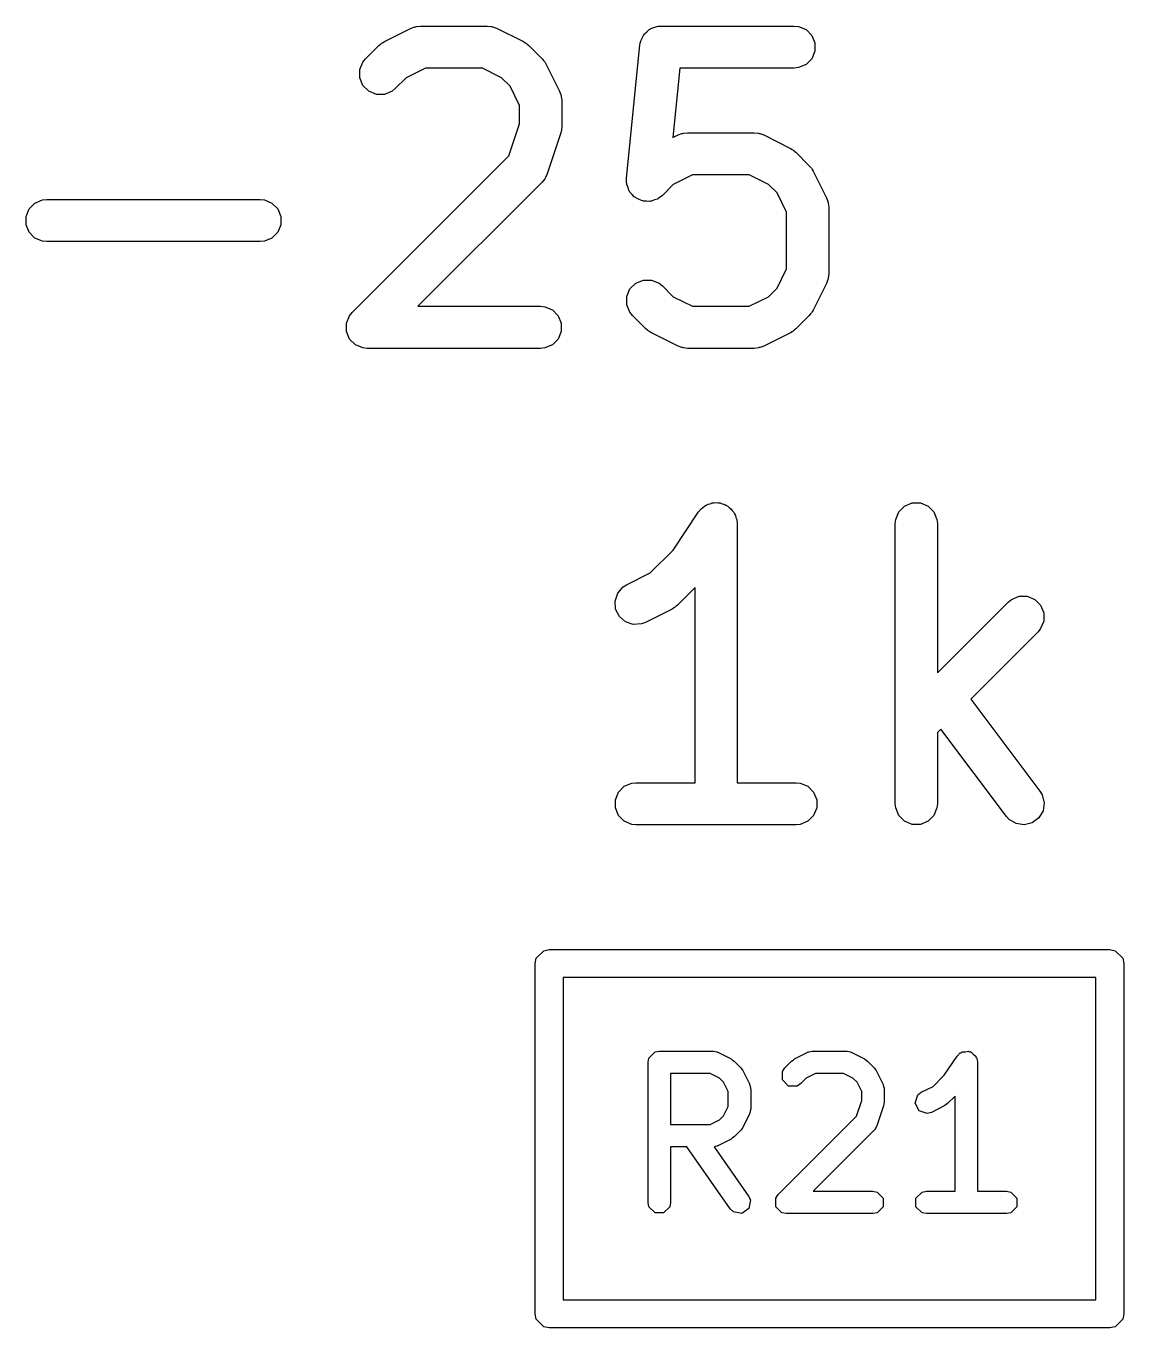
# Model space of a CAD drawing. Header units: inches. Extents: x 4.11 to 10.25, y -6.46 to -1.35.
# Drawn here: x 5.6943 to 5.8484, y -6.0778 to -5.8949 of the extents above; entities that cross this region are included whole.
import ezdxf

# ---------------------------------------------------------------- set-up
doc = ezdxf.new("R2010")
doc.units = ezdxf.units.IN
doc.header["$MEASUREMENT"] = 0
doc.layers.add('BLACK', color=250, linetype='CONTINUOUS')

msp = doc.modelspace()

# ---------------------------------------------------------------- linework, layer by layer
at = {"layer": 'BLACK', "linetype": 'CONTINUOUS'}
for p, q in [((5.74458, -5.89706), (5.74833, -5.89519)), ((5.74833, -5.89519), (5.74887, -5.89498)), ((5.74887, -5.89498), (5.74897, -5.89497)), ((5.74897, -5.89497), (5.74907, -5.89493)), ((5.74907, -5.89493), (5.74965, -5.89487)), ((5.74965, -5.89487), (5.75902, -5.89487)), ((5.75902, -5.89487), (5.7596, -5.89493)), ((5.7596, -5.89493), (5.7597, -5.89497)), ((5.7597, -5.89497), (5.7598, -5.89498)), ((5.7598, -5.89498), (5.76034, -5.89519)), ((5.76034, -5.89519), (5.76409, -5.89706)), ((5.78094, -5.89619), (5.78104, -5.89608)), ((5.78104, -5.89608), (5.78111, -5.89595)), ((5.78111, -5.89595), (5.78145, -5.89568)), ((5.78145, -5.89568), (5.78175, -5.89537)), ((5.78175, -5.89537), (5.78189, -5.89532)), ((5.78189, -5.89532), (5.78201, -5.89522)), ((5.78201, -5.89522), (5.78242, -5.8951)), ((5.78242, -5.8951), (5.78282, -5.89493)), ((5.78282, -5.89493), (5.78304, -5.89491)), ((5.78304, -5.89491), (5.78311, -5.89489)), ((5.78311, -5.89489), (5.78318, -5.8949)), ((5.78318, -5.8949), (5.78339, -5.89487)), ((5.78339, -5.89487), (5.80214, -5.89487)), ((5.80214, -5.89487), (5.80272, -5.89493)), ((5.80272, -5.89493), (5.80378, -5.89537)), ((5.80378, -5.89537), (5.8046, -5.89619)), ((5.74194, -5.89949), (5.74381, -5.89761)), ((5.74381, -5.89761), (5.74404, -5.89743)), ((5.74404, -5.89743), (5.74409, -5.89737)), ((5.74409, -5.89737), (5.74418, -5.89731)), ((5.74418, -5.89731), (5.74426, -5.89725)), ((5.74426, -5.89725), (5.74433, -5.89722)), ((5.74433, -5.89722), (5.74458, -5.89706)), ((5.76409, -5.89706), (5.76434, -5.89722)), ((5.76434, -5.89722), (5.76441, -5.89725)), ((5.76441, -5.89725), (5.76449, -5.89731)), ((5.76449, -5.89731), (5.76458, -5.89737)), ((5.76458, -5.89737), (5.76463, -5.89743)), ((5.76463, -5.89743), (5.76486, -5.89761)), ((5.76486, -5.89761), (5.76673, -5.89949)), ((5.77858, -5.91628), (5.78046, -5.89753)), ((5.78046, -5.89753), (5.7805, -5.89732)), ((5.7805, -5.89725), (5.78053, -5.89718)), ((5.7805, -5.89732), (5.7805, -5.89725)), ((5.78053, -5.89718), (5.78057, -5.89697)), ((5.78057, -5.89697), (5.78077, -5.89659)), ((5.78077, -5.89659), (5.78094, -5.89619)), ((5.8046, -5.89619), (5.80504, -5.89725)), ((5.80504, -5.89725), (5.80504, -5.8984)), ((5.74157, -5.89994), (5.74194, -5.89949)), ((5.76673, -5.89949), (5.76692, -5.89972)), ((5.76692, -5.89972), (5.76698, -5.89977)), ((5.8046, -5.89947), (5.80378, -5.90028)), ((5.80504, -5.8984), (5.8046, -5.89947)), ((5.74113, -5.901), (5.74157, -5.89994)), ((5.74113, -5.90215), (5.74113, -5.901)), ((5.75035, -5.90078), (5.74765, -5.90213)), ((5.75833, -5.90078), (5.75035, -5.90078)), ((5.76102, -5.90213), (5.75833, -5.90078)), ((5.76698, -5.89977), (5.76704, -5.89986)), ((5.76704, -5.89986), (5.7671, -5.89994)), ((5.7671, -5.89994), (5.76713, -5.90001)), ((5.76713, -5.90001), (5.76729, -5.90026)), ((5.76729, -5.90026), (5.76916, -5.90401)), ((5.78607, -5.90078), (5.78509, -5.91055)), ((5.80214, -5.90078), (5.78607, -5.90078)), ((5.80272, -5.90072), (5.80214, -5.90078)), ((5.80378, -5.90028), (5.80272, -5.90072)), ((5.74157, -5.90322), (5.74113, -5.90215)), ((5.74238, -5.90403), (5.74157, -5.90322)), ((5.74765, -5.90213), (5.74611, -5.90366)), ((5.76222, -5.90333), (5.76102, -5.90213)), ((5.76357, -5.90602), (5.76222, -5.90333)), ((5.74345, -5.90447), (5.74238, -5.90403)), ((5.7446, -5.90447), (5.74345, -5.90447)), ((5.74566, -5.90403), (5.7446, -5.90447)), ((5.74611, -5.90366), (5.74566, -5.90403)), ((5.76916, -5.90401), (5.76937, -5.90455)), ((5.76937, -5.90455), (5.76938, -5.90465)), ((5.76938, -5.90465), (5.76942, -5.90475)), ((5.76942, -5.90475), (5.76947, -5.90533)), ((5.76357, -5.9086), (5.76357, -5.90602)), ((5.76947, -5.90533), (5.76947, -5.90908)), ((5.76207, -5.91311), (5.76357, -5.9086)), ((5.76932, -5.91001), (5.76745, -5.91563)), ((5.76939, -5.90972), (5.76932, -5.91001)), ((5.76942, -5.90965), (5.76939, -5.90972)), ((5.76943, -5.90955), (5.76942, -5.90965)), ((5.76945, -5.90945), (5.76943, -5.90955)), ((5.76947, -5.90908), (5.76945, -5.90937)), ((5.76945, -5.90937), (5.76945, -5.90945)), ((5.78509, -5.91055), (5.78582, -5.91018)), ((5.78582, -5.91018), (5.78636, -5.90998)), ((5.78636, -5.90998), (5.78647, -5.90997)), ((5.78647, -5.90997), (5.78657, -5.90993)), ((5.78657, -5.90993), (5.78714, -5.90987)), ((5.78714, -5.90987), (5.79652, -5.90987)), ((5.79652, -5.90987), (5.79709, -5.90993)), ((5.79709, -5.90993), (5.79719, -5.90997)), ((5.79719, -5.90997), (5.7973, -5.90998)), ((5.7973, -5.90998), (5.79784, -5.91018)), ((5.79784, -5.91018), (5.80159, -5.91206)), ((5.80159, -5.91206), (5.80184, -5.91222)), ((5.80184, -5.91222), (5.80191, -5.91225)), ((5.80191, -5.91225), (5.80199, -5.91231)), ((5.80199, -5.91231), (5.80208, -5.91237)), ((5.80208, -5.91237), (5.80213, -5.91243)), ((5.80213, -5.91243), (5.80236, -5.91261)), ((5.74006, -5.93511), (5.76207, -5.91311)), ((5.80236, -5.91261), (5.80423, -5.91449)), ((5.76721, -5.91616), (5.76714, -5.91624)), ((5.76745, -5.91563), (5.76721, -5.91616)), ((5.78784, -5.91578), (5.78514, -5.91713)), ((5.79582, -5.91578), (5.78784, -5.91578)), ((5.79852, -5.91713), (5.79582, -5.91578)), ((5.80423, -5.91449), (5.80442, -5.91471)), ((5.80442, -5.91471), (5.80447, -5.91476)), ((5.80447, -5.91476), (5.80453, -5.91485)), ((5.80453, -5.91485), (5.8046, -5.91493)), ((5.8046, -5.91493), (5.80463, -5.91501)), ((5.80463, -5.91501), (5.80478, -5.91525)), ((5.80478, -5.91525), (5.80666, -5.919)), ((5.76673, -5.91679), (5.74928, -5.93424)), ((5.7671, -5.91634), (5.76673, -5.91679)), ((5.76714, -5.91624), (5.7671, -5.91634)), ((5.77858, -5.91686), (5.77858, -5.91628)), ((5.77862, -5.917), (5.77858, -5.91686)), ((5.77862, -5.91715), (5.77862, -5.917)), ((5.77879, -5.91755), (5.77862, -5.91715)), ((5.77891, -5.91796), (5.77879, -5.91755)), ((5.77901, -5.91808), (5.77891, -5.91796)), ((5.78514, -5.91713), (5.78361, -5.91866)), ((5.79972, -5.91832), (5.79852, -5.91713)), ((5.6947, -5.92056), (5.69551, -5.91974)), ((5.69551, -5.91974), (5.69658, -5.9193)), ((5.69658, -5.9193), (5.69716, -5.91925)), ((5.69716, -5.91925), (5.72715, -5.91925)), ((5.72715, -5.91925), (5.72773, -5.9193)), ((5.72773, -5.9193), (5.72879, -5.91974)), ((5.72879, -5.91974), (5.72961, -5.92056)), ((5.77906, -5.91822), (5.77901, -5.91808)), ((5.77937, -5.91852), (5.77906, -5.91822)), ((5.77964, -5.91885), (5.77937, -5.91852)), ((5.77977, -5.91893), (5.77964, -5.91885)), ((5.77988, -5.91903), (5.77977, -5.91893)), ((5.78028, -5.9192), (5.77988, -5.91903)), ((5.78066, -5.9194), (5.78028, -5.9192)), ((5.78081, -5.91941), (5.78066, -5.9194)), ((5.78094, -5.91947), (5.78081, -5.91941)), ((5.78137, -5.91947), (5.78094, -5.91947)), ((5.7818, -5.91951), (5.78137, -5.91947)), ((5.78195, -5.91947), (5.7818, -5.91951)), ((5.7821, -5.91947), (5.78195, -5.91947)), ((5.78249, -5.91931), (5.7821, -5.91947)), ((5.78291, -5.91918), (5.78249, -5.91931)), ((5.78302, -5.91909), (5.78291, -5.91918)), ((5.78316, -5.91903), (5.78302, -5.91909)), ((5.78361, -5.91866), (5.78316, -5.91903)), ((5.80106, -5.92102), (5.79972, -5.91832)), ((5.80666, -5.919), (5.80686, -5.91954)), ((5.80686, -5.91954), (5.80687, -5.91965)), ((5.80687, -5.91965), (5.80691, -5.91975)), ((5.80691, -5.91975), (5.80697, -5.92032)), ((5.69426, -5.92162), (5.6947, -5.92056)), ((5.69426, -5.92278), (5.69426, -5.92162)), ((5.72961, -5.92056), (5.73005, -5.92162)), ((5.73005, -5.92162), (5.73005, -5.92278)), ((5.80106, -5.929), (5.80106, -5.92102)), ((5.80697, -5.92032), (5.80697, -5.9297)), ((5.6947, -5.92384), (5.69426, -5.92278)), ((5.73005, -5.92278), (5.72961, -5.92384)), ((5.69551, -5.92465), (5.6947, -5.92384)), ((5.69658, -5.9251), (5.69551, -5.92465)), ((5.69716, -5.92515), (5.69658, -5.9251)), ((5.72715, -5.92515), (5.69716, -5.92515)), ((5.72773, -5.9251), (5.72715, -5.92515)), ((5.72879, -5.92465), (5.72773, -5.9251)), ((5.72961, -5.92384), (5.72879, -5.92465)), ((5.79972, -5.9317), (5.80106, -5.929)), ((5.77988, -5.93099), (5.78094, -5.93055)), ((5.78094, -5.93055), (5.7821, -5.93055)), ((5.7821, -5.93055), (5.78316, -5.93099)), ((5.80686, -5.93048), (5.80666, -5.93102)), ((5.80687, -5.93037), (5.80686, -5.93048)), ((5.80691, -5.93027), (5.80687, -5.93037)), ((5.80697, -5.9297), (5.80691, -5.93027)), ((5.77862, -5.93287), (5.77906, -5.93181)), ((5.77906, -5.93181), (5.77988, -5.93099)), ((5.78316, -5.93099), (5.78361, -5.93136)), ((5.78361, -5.93136), (5.78514, -5.9329)), ((5.79852, -5.9329), (5.79972, -5.9317)), ((5.80666, -5.93102), (5.80478, -5.93477)), ((5.74928, -5.93424), (5.76652, -5.93424)), ((5.76652, -5.93424), (5.7671, -5.9343)), ((5.7671, -5.9343), (5.76816, -5.93474)), ((5.77862, -5.93402), (5.77862, -5.93287)), ((5.77906, -5.93509), (5.77862, -5.93402)), ((5.78514, -5.9329), (5.78784, -5.93424)), ((5.78784, -5.93424), (5.79582, -5.93424)), ((5.79582, -5.93424), (5.79852, -5.9329)), ((5.73925, -5.93662), (5.73969, -5.93556)), ((5.73969, -5.93556), (5.74006, -5.93511)), ((5.76816, -5.93474), (5.76898, -5.93556)), ((5.76898, -5.93556), (5.76942, -5.93662)), ((5.77943, -5.93554), (5.77906, -5.93509)), ((5.78131, -5.93741), (5.77943, -5.93554)), ((5.80423, -5.93554), (5.80236, -5.93741)), ((5.80442, -5.93531), (5.80423, -5.93554)), ((5.80447, -5.93526), (5.80442, -5.93531)), ((5.80453, -5.93517), (5.80447, -5.93526)), ((5.8046, -5.93509), (5.80453, -5.93517)), ((5.80463, -5.93502), (5.8046, -5.93509)), ((5.80478, -5.93477), (5.80463, -5.93502)), ((5.73925, -5.93777), (5.73925, -5.93662)), ((5.73969, -5.93884), (5.73925, -5.93777)), ((5.76942, -5.93777), (5.76898, -5.93884)), ((5.76942, -5.93662), (5.76942, -5.93777)), ((5.78153, -5.9376), (5.78131, -5.93741)), ((5.78158, -5.93766), (5.78153, -5.9376)), ((5.78167, -5.93771), (5.78158, -5.93766)), ((5.78175, -5.93778), (5.78167, -5.93771)), ((5.78183, -5.93781), (5.78175, -5.93778)), ((5.78207, -5.93796), (5.78183, -5.93781)), ((5.78582, -5.93984), (5.78207, -5.93796)), ((5.80159, -5.93796), (5.79784, -5.93984)), ((5.80184, -5.93781), (5.80159, -5.93796)), ((5.80191, -5.93778), (5.80184, -5.93781)), ((5.80199, -5.93771), (5.80191, -5.93778)), ((5.80208, -5.93766), (5.80199, -5.93771)), ((5.80213, -5.9376), (5.80208, -5.93766)), ((5.80236, -5.93741), (5.80213, -5.9376)), ((5.74051, -5.93965), (5.73969, -5.93884)), ((5.74157, -5.94009), (5.74051, -5.93965)), ((5.76816, -5.93965), (5.7671, -5.94009)), ((5.76898, -5.93884), (5.76816, -5.93965)), ((5.78636, -5.94005), (5.78582, -5.93984)), ((5.79784, -5.93984), (5.7973, -5.94005)), ((5.74215, -5.94015), (5.74157, -5.94009)), ((5.76652, -5.94015), (5.74215, -5.94015)), ((5.7671, -5.94009), (5.76652, -5.94015)), ((5.78647, -5.94005), (5.78636, -5.94005)), ((5.78657, -5.94009), (5.78647, -5.94005)), ((5.78714, -5.94015), (5.78657, -5.94009)), ((5.79652, -5.94015), (5.78714, -5.94015)), ((5.79709, -5.94009), (5.79652, -5.94015)), ((5.79719, -5.94005), (5.79709, -5.94009)), ((5.7973, -5.94005), (5.79719, -5.94005)), ((5.7903, -5.96197), (5.79058, -5.96186)), ((5.79058, -5.96186), (5.79086, -5.96186)), ((5.79086, -5.96186), (5.79115, -5.9618)), ((5.79115, -5.9618), (5.79143, -5.96186)), ((5.79143, -5.96186), (5.79173, -5.96186)), ((5.79173, -5.96186), (5.79199, -5.96197)), ((5.81763, -5.9623), (5.8187, -5.96186)), ((5.8187, -5.96186), (5.81985, -5.96186)), ((5.81985, -5.96186), (5.82091, -5.9623)), ((5.78511, -5.9685), (5.78869, -5.96312)), ((5.78869, -5.96312), (5.7887, -5.96312)), ((5.7887, -5.96311), (5.78906, -5.96267)), ((5.7887, -5.96312), (5.7887, -5.96311)), ((5.7887, -5.96312), (5.7887, -5.96312)), ((5.78906, -5.96267), (5.7893, -5.96251)), ((5.7893, -5.96251), (5.78951, -5.9623)), ((5.78951, -5.9623), (5.78978, -5.96219)), ((5.78978, -5.96219), (5.79002, -5.96203)), ((5.79002, -5.96203), (5.7903, -5.96197)), ((5.79199, -5.96197), (5.79228, -5.96203)), ((5.79228, -5.96203), (5.79252, -5.96219)), ((5.79252, -5.96219), (5.79279, -5.9623)), ((5.79279, -5.9623), (5.793, -5.96251)), ((5.793, -5.96251), (5.79324, -5.96267)), ((5.79324, -5.96267), (5.7934, -5.96291)), ((5.7934, -5.96291), (5.79361, -5.96312)), ((5.79361, -5.96312), (5.79372, -5.96338)), ((5.79372, -5.96338), (5.79388, -5.96362)), ((5.79388, -5.96362), (5.79394, -5.96391)), ((5.81638, -5.96418), (5.81682, -5.96312)), ((5.81682, -5.96312), (5.81763, -5.9623)), ((5.82091, -5.9623), (5.82173, -5.96312)), ((5.82173, -5.96312), (5.82217, -5.96418)), ((5.79394, -5.96391), (5.79405, -5.96418)), ((5.79405, -5.96418), (5.7941, -5.96475)), ((5.7941, -5.96475), (5.7941, -5.96475)), ((5.7941, -5.96475), (5.7941, -5.96475)), ((5.7941, -5.96475), (5.7941, -5.96476)), ((5.7941, -5.96476), (5.7941, -6.00117)), ((5.81632, -5.96476), (5.81638, -5.96418)), ((5.81632, -6.00413), (5.81632, -5.96476)), ((5.82217, -5.96418), (5.82223, -5.96476)), ((5.82223, -5.96476), (5.82223, -5.98575)), ((5.7819, -5.9717), (5.78511, -5.9685)), ((5.77858, -5.97336), (5.7819, -5.9717)), ((5.77697, -5.97564), (5.77734, -5.97454)), ((5.77734, -5.97454), (5.77809, -5.97367)), ((5.77809, -5.97367), (5.77858, -5.97336)), ((5.7882, -5.97376), (5.78574, -5.97622)), ((5.7882, -6.00117), (5.7882, -5.97376)), ((5.77705, -5.97679), (5.77697, -5.97564)), ((5.78537, -5.97652), (5.78529, -5.97659)), ((5.78546, -5.97646), (5.78537, -5.97652)), ((5.78551, -5.9764), (5.78546, -5.97646)), ((5.78574, -5.97622), (5.78551, -5.9764)), ((5.82223, -5.98575), (5.83218, -5.97579)), ((5.83218, -5.97579), (5.83263, -5.97542)), ((5.83263, -5.97542), (5.83369, -5.97498)), ((5.83369, -5.97498), (5.83485, -5.97498)), ((5.83485, -5.97498), (5.83591, -5.97542)), ((5.83591, -5.97542), (5.83673, -5.97624)), ((5.83673, -5.97624), (5.83717, -5.9773)), ((5.77757, -5.97782), (5.77705, -5.97679)), ((5.77844, -5.97857), (5.77757, -5.97782)), ((5.78497, -5.97677), (5.78122, -5.97865)), ((5.78522, -5.97662), (5.78497, -5.97677)), ((5.78529, -5.97659), (5.78522, -5.97662)), ((5.83717, -5.9773), (5.83717, -5.97846)), ((5.77953, -5.97893), (5.77844, -5.97857)), ((5.78068, -5.97885), (5.77953, -5.97893)), ((5.78122, -5.97865), (5.78068, -5.97885)), ((5.83636, -5.97997), (5.82692, -5.98941)), ((5.83673, -5.97952), (5.83636, -5.97997)), ((5.83717, -5.97846), (5.83673, -5.97952)), ((5.82692, -5.98941), (5.83663, -6.00236)), ((5.8227, -5.99362), (5.82223, -5.9941)), ((5.82223, -5.9941), (5.82223, -6.00413)), ((5.83191, -6.0059), (5.8227, -5.99362)), ((5.77745, -6.00249), (5.77826, -6.00167)), ((5.77826, -6.00167), (5.77933, -6.00123)), ((5.77933, -6.00123), (5.7799, -6.00117)), ((5.7799, -6.00117), (5.7882, -6.00117)), ((5.7941, -6.00117), (5.8024, -6.00117)), ((5.8024, -6.00117), (5.80298, -6.00123)), ((5.80298, -6.00123), (5.80404, -6.00167)), ((5.80404, -6.00167), (5.80485, -6.00249)), ((5.77701, -6.00355), (5.77745, -6.00249)), ((5.77701, -6.0047), (5.77701, -6.00355)), ((5.80485, -6.00249), (5.8053, -6.00355)), ((5.8053, -6.00355), (5.8053, -6.0047)), ((5.83663, -6.00236), (5.83693, -6.00285)), ((5.83693, -6.00285), (5.83722, -6.00397)), ((5.83722, -6.00397), (5.83706, -6.00511)), ((5.77745, -6.00577), (5.77701, -6.0047)), ((5.77826, -6.00658), (5.77745, -6.00577)), ((5.80485, -6.00577), (5.80404, -6.00658)), ((5.8053, -6.0047), (5.80485, -6.00577)), ((5.81638, -6.0047), (5.81632, -6.00413)), ((5.81682, -6.00577), (5.81638, -6.0047)), ((5.81763, -6.00658), (5.81682, -6.00577)), ((5.82173, -6.00577), (5.82091, -6.00658)), ((5.82217, -6.0047), (5.82173, -6.00577)), ((5.82223, -6.00413), (5.82217, -6.0047)), ((5.83706, -6.00511), (5.83647, -6.0061)), ((5.77933, -6.00702), (5.77826, -6.00658)), ((5.7799, -6.00708), (5.77933, -6.00702)), ((5.8024, -6.00708), (5.7799, -6.00708)), ((5.80298, -6.00702), (5.8024, -6.00708)), ((5.80404, -6.00658), (5.80298, -6.00702)), ((5.8187, -6.00702), (5.81763, -6.00658)), ((5.81985, -6.00702), (5.8187, -6.00702)), ((5.82091, -6.00658), (5.81985, -6.00702)), ((5.8323, -6.00633), (5.83191, -6.0059)), ((5.83329, -6.00691), (5.8323, -6.00633)), ((5.83443, -6.00708), (5.83329, -6.00691)), ((5.83555, -6.00679), (5.83443, -6.00708)), ((5.83647, -6.0061), (5.83555, -6.00679)), ((5.76575, -6.02657), (5.7659, -6.02582)), ((5.7659, -6.02582), (5.76696, -6.02476)), ((5.76696, -6.02476), (5.76772, -6.02461)), ((5.76772, -6.02461), (5.84646, -6.02461)), ((5.84646, -6.02461), (5.84721, -6.02476)), ((5.84721, -6.02476), (5.84828, -6.02582)), ((5.84828, -6.02582), (5.84843, -6.02657)), ((5.76575, -6.07579), (5.76575, -6.02657)), ((5.84843, -6.02657), (5.84843, -6.07579)), ((5.76969, -6.02854), (5.76969, -6.07382)), ((5.84449, -6.02854), (5.76969, -6.02854)), ((5.84449, -6.07382), (5.84449, -6.02854)), ((5.78161, -6.04044), (5.78173, -6.03984)), ((5.78161, -6.06012), (5.78161, -6.04044)), ((5.78173, -6.03984), (5.78258, -6.03898)), ((5.78258, -6.03898), (5.78318, -6.03886)), ((5.78318, -6.03886), (5.79068, -6.03886)), ((5.79068, -6.03886), (5.79076, -6.03888)), ((5.79076, -6.03888), (5.79079, -6.03887)), ((5.79079, -6.03887), (5.79104, -6.03893)), ((5.79104, -6.03893), (5.79129, -6.03898)), ((5.79129, -6.03898), (5.79131, -6.03901)), ((5.79131, -6.03901), (5.79139, -6.03903)), ((5.79139, -6.03903), (5.79326, -6.03997)), ((5.79326, -6.03997), (5.79346, -6.04012)), ((5.79346, -6.04012), (5.79367, -6.04026)), ((5.79367, -6.04026), (5.79461, -6.0412)), ((5.80082, -6.0412), (5.80175, -6.04026)), ((5.80175, -6.04026), (5.80196, -6.04012)), ((5.80196, -6.04012), (5.80216, -6.03997)), ((5.80216, -6.03997), (5.80404, -6.03903)), ((5.80404, -6.03903), (5.80411, -6.03901)), ((5.80411, -6.03901), (5.80414, -6.03898)), ((5.80414, -6.03898), (5.80439, -6.03893)), ((5.80439, -6.03893), (5.80463, -6.03887)), ((5.80463, -6.03887), (5.80467, -6.03888)), ((5.80467, -6.03888), (5.80474, -6.03886)), ((5.80474, -6.03886), (5.80943, -6.03886)), ((5.80943, -6.03886), (5.80951, -6.03888)), ((5.80951, -6.03888), (5.80954, -6.03887)), ((5.80954, -6.03887), (5.80979, -6.03893)), ((5.80979, -6.03893), (5.81003, -6.03898)), ((5.81003, -6.03898), (5.81006, -6.03901)), ((5.81006, -6.03901), (5.81013, -6.03903)), ((5.81013, -6.03903), (5.81201, -6.03997)), ((5.81201, -6.03997), (5.81221, -6.04012)), ((5.81221, -6.04012), (5.81242, -6.04026)), ((5.81242, -6.04026), (5.81336, -6.0412)), ((5.8232, -6.04225), (5.82499, -6.03957)), ((5.82499, -6.03957), (5.82543, -6.03913)), ((5.82543, -6.03913), (5.82559, -6.0391)), ((5.82559, -6.0391), (5.8257, -6.03898)), ((5.8257, -6.03898), (5.82616, -6.03898)), ((5.82616, -6.03898), (5.82661, -6.03889)), ((5.82661, -6.03889), (5.82674, -6.03898)), ((5.82674, -6.03898), (5.82691, -6.03898)), ((5.82691, -6.03898), (5.82723, -6.03931)), ((5.82723, -6.03931), (5.82761, -6.03956)), ((5.82761, -6.03956), (5.82764, -6.03972)), ((5.82764, -6.03972), (5.82776, -6.03984)), ((5.82776, -6.03984), (5.82788, -6.04044)), ((5.82788, -6.04044), (5.82788, -6.05855)), ((5.79031, -6.04201), (5.78476, -6.04201)), ((5.78476, -6.04201), (5.78476, -6.04918)), ((5.79162, -6.04267), (5.79031, -6.04201)), ((5.79461, -6.0412), (5.79475, -6.04141)), ((5.79475, -6.04141), (5.7949, -6.04161)), ((5.7949, -6.04161), (5.79584, -6.04348)), ((5.80048, -6.04171), (5.80082, -6.0412)), ((5.80048, -6.04292), (5.80048, -6.04171)), ((5.80511, -6.04201), (5.8038, -6.04267)), ((5.80906, -6.04201), (5.80511, -6.04201)), ((5.81037, -6.04267), (5.80906, -6.04201)), ((5.81336, -6.0412), (5.8135, -6.04141)), ((5.8135, -6.04141), (5.81365, -6.04161)), ((5.81365, -6.04161), (5.81459, -6.04348)), ((5.82162, -6.04383), (5.8232, -6.04225)), ((5.7922, -6.04325), (5.79162, -6.04267)), ((5.79286, -6.04456), (5.7922, -6.04325)), ((5.79584, -6.04348), (5.79586, -6.04356)), ((5.79586, -6.04356), (5.79589, -6.04359)), ((5.79589, -6.04359), (5.79594, -6.04383)), ((5.79594, -6.04383), (5.796, -6.04408)), ((5.796, -6.04408), (5.79599, -6.04411)), ((5.79599, -6.04411), (5.79601, -6.04419)), ((5.79601, -6.04419), (5.79601, -6.047)), ((5.80133, -6.04377), (5.80048, -6.04292)), ((5.80253, -6.04377), (5.80133, -6.04377)), ((5.80304, -6.04343), (5.80253, -6.04377)), ((5.8038, -6.04267), (5.80304, -6.04343)), ((5.81095, -6.04325), (5.81037, -6.04267)), ((5.8116, -6.04456), (5.81095, -6.04325)), ((5.81459, -6.04348), (5.81461, -6.04356)), ((5.81461, -6.04356), (5.81463, -6.04359)), ((5.81463, -6.04359), (5.81468, -6.04383)), ((5.81468, -6.04383), (5.81475, -6.04408)), ((5.81475, -6.04408), (5.81474, -6.04411)), ((5.81474, -6.04411), (5.81475, -6.04419)), ((5.81475, -6.04419), (5.81475, -6.04606)), ((5.81997, -6.04465), (5.82162, -6.04383)), ((5.79286, -6.04663), (5.79286, -6.04456)), ((5.81087, -6.04802), (5.8116, -6.04581)), ((5.8116, -6.04581), (5.8116, -6.04456)), ((5.81911, -6.04617), (5.81949, -6.04503)), ((5.81949, -6.04503), (5.81997, -6.04465)), ((5.82473, -6.04518), (5.82367, -6.04624)), ((5.82473, -6.05855), (5.82473, -6.04518)), ((5.7922, -6.04794), (5.79286, -6.04663)), ((5.79584, -6.0477), (5.7949, -6.04958)), ((5.79586, -6.04763), (5.79584, -6.0477)), ((5.79589, -6.0476), (5.79586, -6.04763)), ((5.79594, -6.04736), (5.79589, -6.0476)), ((5.796, -6.04711), (5.79594, -6.04736)), ((5.79601, -6.047), (5.79599, -6.04708)), ((5.79599, -6.04708), (5.796, -6.04711)), ((5.81467, -6.04656), (5.81374, -6.04937)), ((5.81471, -6.04631), (5.81467, -6.04656)), ((5.81475, -6.04606), (5.81471, -6.04631)), ((5.81965, -6.04725), (5.81911, -6.04617)), ((5.82079, -6.04763), (5.81965, -6.04725)), ((5.82138, -6.04747), (5.82079, -6.04763)), ((5.82326, -6.04653), (5.82138, -6.04747)), ((5.82346, -6.04638), (5.82326, -6.04653)), ((5.82367, -6.04624), (5.82346, -6.04638)), ((5.78476, -6.04918), (5.79031, -6.04918)), ((5.79031, -6.04918), (5.79162, -6.04852)), ((5.79162, -6.04852), (5.7922, -6.04794)), ((5.7949, -6.04958), (5.79475, -6.04978)), ((5.79988, -6.05901), (5.81087, -6.04802)), ((5.81356, -6.04969), (5.81343, -6.04991)), ((5.8137, -6.04948), (5.81356, -6.04969)), ((5.81374, -6.04937), (5.8137, -6.04944)), ((5.8137, -6.04944), (5.8137, -6.04948)), ((5.79326, -6.05122), (5.79139, -6.05216)), ((5.79346, -6.05107), (5.79326, -6.05122)), ((5.79367, -6.05093), (5.79346, -6.05107)), ((5.79461, -6.04999), (5.79367, -6.05093)), ((5.79475, -6.04978), (5.79461, -6.04999)), ((5.81336, -6.04999), (5.8048, -6.05855)), ((5.8134, -6.04992), (5.81336, -6.04999)), ((5.81343, -6.04991), (5.8134, -6.04992)), ((5.78705, -6.05232), (5.78476, -6.05232)), ((5.78476, -6.05232), (5.78476, -6.06012)), ((5.79314, -6.06103), (5.78705, -6.05232)), ((5.79104, -6.05225), (5.79088, -6.0523)), ((5.79088, -6.0523), (5.79572, -6.05922)), ((5.79129, -6.05221), (5.79104, -6.05225)), ((5.79131, -6.05218), (5.79129, -6.05221)), ((5.79139, -6.05216), (5.79131, -6.05218)), ((5.8048, -6.05855), (5.81318, -6.05855)), ((5.81318, -6.05855), (5.81378, -6.05867)), ((5.81378, -6.05867), (5.81463, -6.05952)), ((5.81922, -6.05952), (5.82008, -6.05867)), ((5.82008, -6.05867), (5.82068, -6.05855)), ((5.82068, -6.05855), (5.82473, -6.05855)), ((5.82788, -6.05855), (5.83193, -6.05855)), ((5.83193, -6.05855), (5.83253, -6.05867)), ((5.83253, -6.05867), (5.83338, -6.05952)), ((5.78173, -6.06073), (5.78161, -6.06012)), ((5.78476, -6.06012), (5.78464, -6.06073)), ((5.79572, -6.05922), (5.79597, -6.05978)), ((5.79597, -6.05978), (5.79576, -6.06097)), ((5.79954, -6.05952), (5.79988, -6.05901)), ((5.79954, -6.06073), (5.79954, -6.05952)), ((5.81463, -6.05952), (5.81463, -6.06073)), ((5.81922, -6.06073), (5.81922, -6.05952)), ((5.83338, -6.05952), (5.83338, -6.06073)), ((5.78258, -6.06158), (5.78173, -6.06073)), ((5.78379, -6.06158), (5.78258, -6.06158)), ((5.78464, -6.06073), (5.78379, -6.06158)), ((5.79359, -6.06145), (5.79314, -6.06103)), ((5.79477, -6.06166), (5.79359, -6.06145)), ((5.79576, -6.06097), (5.79477, -6.06166)), ((5.80039, -6.06158), (5.79954, -6.06073)), ((5.80099, -6.0617), (5.80039, -6.06158)), ((5.81318, -6.0617), (5.80099, -6.0617)), ((5.81378, -6.06158), (5.81318, -6.0617)), ((5.81463, -6.06073), (5.81378, -6.06158)), ((5.82008, -6.06158), (5.81922, -6.06073)), ((5.82068, -6.0617), (5.82008, -6.06158)), ((5.83193, -6.0617), (5.82068, -6.0617)), ((5.83253, -6.06158), (5.83193, -6.0617)), ((5.83338, -6.06073), (5.83253, -6.06158)), ((5.76969, -6.07382), (5.84449, -6.07382)), ((5.7659, -6.07654), (5.76575, -6.07579)), ((5.76696, -6.07761), (5.7659, -6.07654)), ((5.84828, -6.07654), (5.84721, -6.07761)), ((5.84843, -6.07579), (5.84828, -6.07654)), ((5.76772, -6.07776), (5.76696, -6.07761)), ((5.84646, -6.07776), (5.76772, -6.07776)), ((5.84721, -6.07761), (5.84646, -6.07776))]:
    msp.add_line(p, q, dxfattribs=at)

doc.saveas('drawing.dxf')
